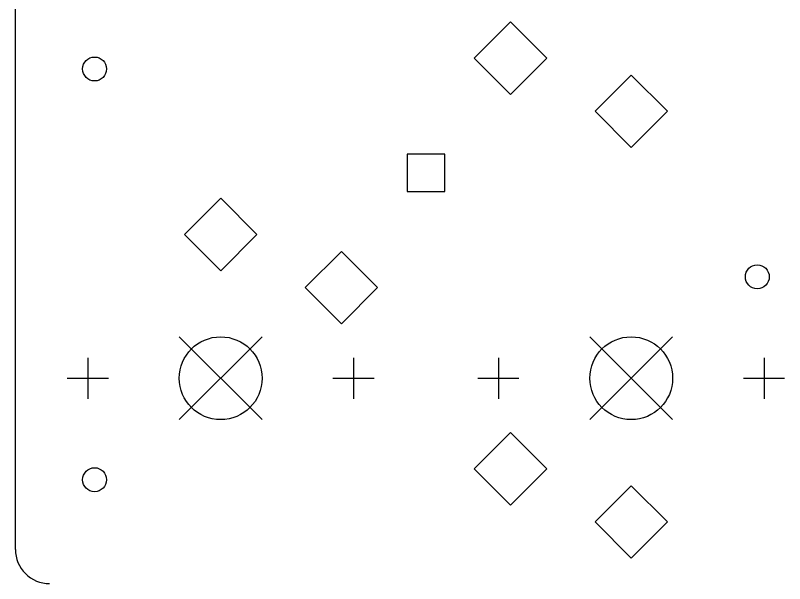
# Model space of a CAD drawing. Extents: x 72.3 to 144.3, y -105.6 to -13.5.
# Drawn here: x 74.37 to 106.23, y -82.87 to -59.36 of the extents above; entities that cross this region are included whole.
import ezdxf

# ---------------------------------------------------------------- set-up
doc = ezdxf.new("R2010")
doc.units = 0
doc.layers.add('BLACK', color=7, linetype='CONTINUOUS')

msp = doc.modelspace()

# ---------------------------------------------------------------- linework, layer by layer
at = {"layer": 'BLACK', "linetype": 'CONTINUOUS'}
for p, q in [((74.375, -81.4583), (74.375, -17)), ((94.875, -59.625), (93.375, -61.125)), ((96.375, -61.125), (94.875, -59.625)), ((93.375, -61.125), (94.875, -62.625)), ((94.875, -62.625), (96.375, -61.125)), ((99.875, -61.825), (98.375, -63.325)), ((101.375, -63.325), (99.875, -61.825)), ((98.375, -63.325), (99.875, -64.825)), ((99.875, -64.825), (101.375, -63.325)), ((92.1528, -65.0971), (90.5971, -65.0971)), ((90.5971, -65.0971), (90.5971, -66.6528)), ((92.1528, -66.6528), (92.1528, -65.0971)), ((90.5971, -66.6528), (92.1528, -66.6528)), ((82.875, -66.925), (81.375, -68.425)), ((84.375, -68.425), (82.875, -66.925)), ((81.375, -68.425), (82.875, -69.925)), ((82.875, -69.925), (84.375, -68.425)), ((87.875, -69.125), (86.375, -70.625)), ((89.375, -70.625), (87.875, -69.125)), ((86.375, -70.625), (87.875, -72.125)), ((87.875, -72.125), (89.375, -70.625)), ((81.1605, -72.6605), (84.5895, -76.0895)), ((84.5895, -72.6605), (81.1605, -76.0895)), ((98.1605, -72.6605), (101.589, -76.0895)), ((101.589, -72.6605), (98.1605, -76.0895)), ((77.375, -73.5241), (77.375, -75.2259)), ((88.375, -73.5241), (88.375, -75.2259)), ((94.375, -73.5241), (94.375, -75.2259)), ((105.375, -73.5241), (105.375, -75.2259)), ((76.5241, -74.375), (78.2259, -74.375)), ((87.5241, -74.375), (89.2259, -74.375)), ((93.5241, -74.375), (95.2259, -74.375)), ((104.524, -74.375), (106.226, -74.375)), ((94.875, -76.625), (93.375, -78.125)), ((96.375, -78.125), (94.875, -76.625)), ((93.375, -78.125), (94.875, -79.625)), ((94.875, -79.625), (96.375, -78.125)), ((99.875, -78.825), (98.375, -80.325)), ((101.375, -80.325), (99.875, -78.825)), ((98.375, -80.325), (99.875, -81.825)), ((99.875, -81.825), (101.375, -80.325))]:
    msp.add_line(p, q, dxfattribs=at)
at = {"layer": 'BLACK'}
for centre, radius in [((77.655, -61.575), 0.4953), ((105.095, -70.175), 0.4953), ((82.875, -74.375), 1.7145), ((99.875, -74.375), 1.7145), ((77.655, -78.575), 0.4953)]:
    msp.add_circle(centre, radius, dxfattribs=at)
msp.add_arc((75.7916, -81.4583), 1.4167, -180, -89.9987, dxfattribs=at)

doc.saveas('drawing.dxf')
